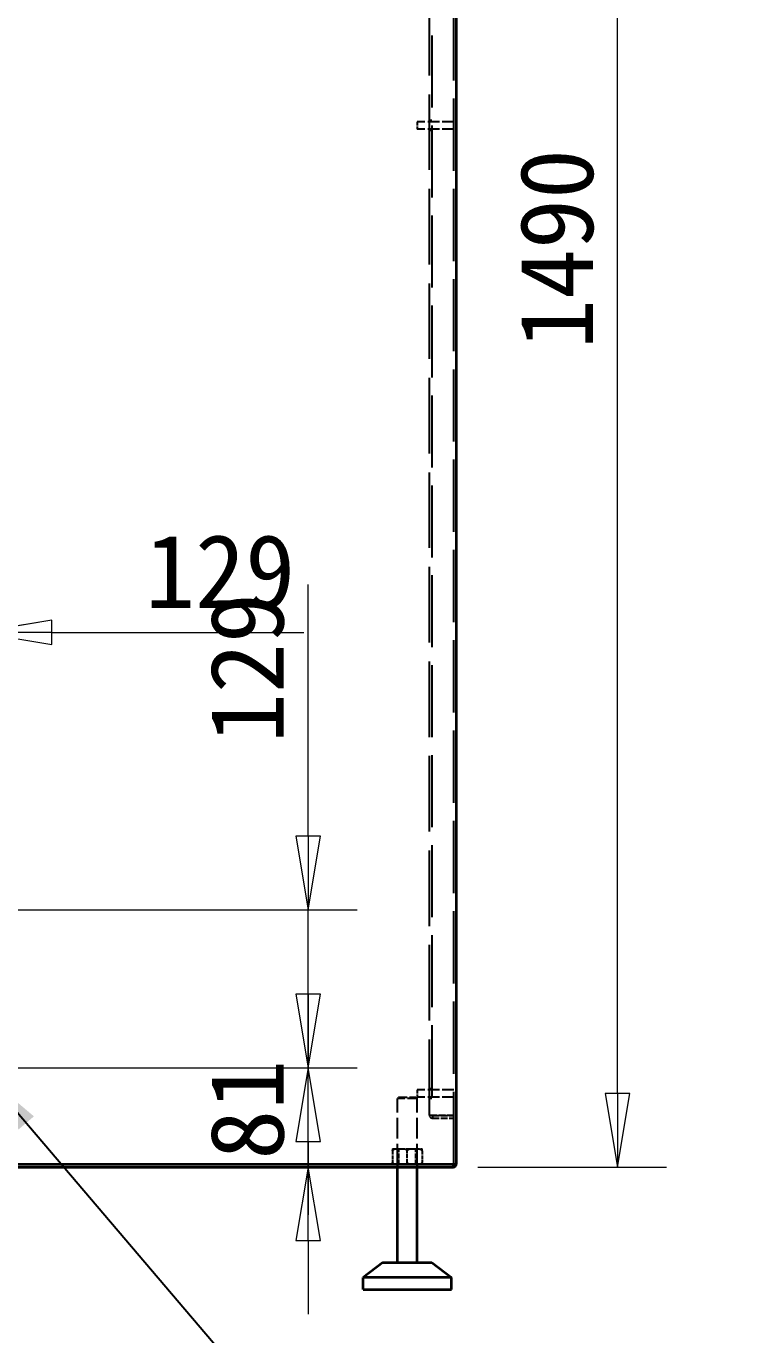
# Model space of a CAD drawing. Header units: millimetres. Extents: x 200 to 5740, y 200 to 4000.
# Drawn here: x 3994 to 4570, y 821 to 1889 of the extents above; entities that cross this region are included whole.
import ezdxf

# ---------------------------------------------------------------- set-up
doc = ezdxf.new("R2010")
doc.units = ezdxf.units.MM
doc.header["$LTSCALE"] = 20
doc.linetypes.add('DASHED', pattern=[0.2067, 0.1654, -0.0413])
for name, color, linetype, lineweight in [('可見 (ISO)', 7, 'Continuous', 35), ('標註 (ISO)', 7, 'Continuous', 18), ('符號 (ISO)', 7, 'Continuous', 25), ('隱藏 (ISO)', 7, 'DASHED', 25)]:
    doc.layers.add(name, color=color, linetype=linetype, lineweight=lineweight)
doc.styles.add('註記文字 (JIS)', font='kaiu.ttf')
doc.dimstyles.new('預設 (JIS)', dxfattribs={"dimscale": 20, "dimtxt": 3, "dimasz": 3, "dimexe": 2, "dimexo": 1, "dimgap": 0.8, "dimtad": 1, "dimrnd": 1e-08, "dimdsep": 46, "dimtxsty": '註記文字 (JIS)', "dimblk": 'Filled-1', "dimcen": 0.09, "dimdle": 10, "dimclrd": 256, "dimclre": 256, "dimclrt": 256, "dimadec": 0, "dimazin": 2, "dimtfac": 0.833333, "dimtmove": 0, "dimatfit": 3, "dimfxl": 0, "dimtolj": 1, "dimtzin": 0, "dimlwd": -1, "dimlwe": -1, "dimarcsym": 0})
doc.dimstyles.new('預設 (JIS)$7', dxfattribs={"dimscale": 20, "dimtxt": 3, "dimasz": 2.5, "dimexe": 2, "dimexo": 1, "dimgap": 0.8, "dimtad": 1, "dimrnd": 1e-08, "dimdsep": 46, "dimtxsty": '註記文字 (JIS)', "dimblk": 'Filled-1', "dimcen": 0.09, "dimdle": 10, "dimclrd": 256, "dimclre": 256, "dimclrt": 256, "dimadec": 0, "dimazin": 2, "dimtfac": 0.833333, "dimtmove": 0, "dimatfit": 3, "dimfxl": 0, "dimtolj": 1, "dimtzin": 0, "dimlwd": -1, "dimlwe": -1, "dimarcsym": 0})

# ---------------------------------------------------------------- blocks, each defined once
blk = doc.blocks.new('_DotSmall')
at = {"color": 0, "linetype": 'ByBlock', "const_width": 0.5}
blk.add_lwpolyline([(-0.0625, 0, 1), (0.0625, 0, 1)], format="xyb", close=True, dxfattribs=at)
blk = doc.blocks.new('Filled-1')
at = {"color": 0}
for p, q in [((0, 0), (-1, 0.167)), ((-1, 0.167), (-1, -0.167)), ((-1, 0), (0, 0)), ((-1, -0.167), (0, 0))]:
    blk.add_line(p, q, dxfattribs=at)
at = {"color": 0, "flags": 128}
blk.add_lwpolyline([(-1, -0.167), (0, 0)], dxfattribs=at)
at = {"color": 0}
blk.add_solid([(-1, -0.167), (0, 0), (-1, 0.167), (-1, -0.167)], dxfattribs=at)
blk = doc.blocks.new('*D29')
at = {"layer": 'Defpoints', "color": 0}
for p in [(3890.8, 1011.8), (3960.8, 1011.8), (3960.8, 709)]:
    blk.add_point(p, dxfattribs=at)
at = {"layer": '標註 (ISO)'}
for p, q in [((3890.8, 991.8), (3890.8, 669)), ((3960.8, 991.8), (3960.8, 669)), ((3890.8, 709), (3830.8, 709)), ((3890.8, 709), (3960.8, 709)), ((4020.8, 709), (4185.7, 709))]:
    blk.add_line(p, q, dxfattribs=at)
at = {"layer": '標註 (ISO)', "xscale": 60, "yscale": 60, "zscale": 60}
blk.add_blockref('_DotSmall', (3890.8, 709), dxfattribs=at)
at = {"layer": '標註 (ISO)', "xscale": 60, "yscale": 60, "zscale": 60, "rotation": 180}
blk.add_blockref('Filled-1', (3960.8, 709), dxfattribs=at)
at = {"layer": '標註 (ISO)', "insert": (4096.8, 789), "char_height": 60, "attachment_point": 1, "style": '註記文字 (JIS)'}
blk.add_mtext('\\A1;70', dxfattribs=at)
blk = doc.blocks.new('*D30')
at = {"layer": 'Defpoints', "color": 0}
for p in [(3955.3, 1039), (4224.3, 1039), (4342.8, 958)]:
    blk.add_point(p, dxfattribs=at)
at = {"layer": '標註 (ISO)'}
for p, q in [((4224.3, 1099), (4224.3, 1159)), ((3975.3, 1039), (4264.3, 1039)), ((4224.3, 958), (4224.3, 1039)), ((4224.3, 898), (4224.3, 838))]:
    blk.add_line(p, q, dxfattribs=at)
at = {"layer": '標註 (ISO)', "xscale": 60, "yscale": 60, "zscale": 60}
for p, rotation in [((4224.3, 1039), 270), ((4224.3, 958), 90)]:
    blk.add_blockref('Filled-1', p, dxfattribs=dict(at, rotation=rotation))
at = {"layer": '標註 (ISO)', "insert": (4144.3, 964), "char_height": 60, "attachment_point": 1, "rotation": 90, "style": '註記文字 (JIS)'}
blk.add_mtext('\\A1;81', dxfattribs=at)
blk = doc.blocks.new('*D31')
at = {"layer": 'Defpoints', "color": 0}
for p in [(3955.3, 1168), (3955.3, 1039), (4224.3, 1039)]:
    blk.add_point(p, dxfattribs=at)
at = {"layer": '標註 (ISO)'}
for p, q in [((4224.3, 1228), (4224.3, 1433.5)), ((3975.3, 1168), (4264.3, 1168)), ((4224.3, 1039), (4224.3, 1168)), ((3975.3, 1039), (4264.3, 1039)), ((4224.3, 979), (4224.3, 919))]:
    blk.add_line(p, q, dxfattribs=at)
at = {"layer": '標註 (ISO)', "xscale": 60, "yscale": 60, "zscale": 60}
for p, rotation in [((4224.3, 1168), 270), ((4224.3, 1039), 90)]:
    blk.add_blockref('Filled-1', p, dxfattribs=dict(at, rotation=rotation))
at = {"layer": '標註 (ISO)', "insert": (4144.3, 1304), "char_height": 60, "attachment_point": 1, "rotation": 90, "style": '註記文字 (JIS)'}
blk.add_mtext('\\A1;129', dxfattribs=at)
blk = doc.blocks.new('*D33')
at = {"layer": 'Defpoints', "color": 0}
for p in [(3955.3, 1394.4), (3826.3, 1168), (3955.3, 1168)]:
    blk.add_point(p, dxfattribs=at)
at = {"layer": '標註 (ISO)'}
for p, q in [((3826.3, 1188), (3826.3, 1434.4)), ((3955.3, 1188), (3955.3, 1434.4)), ((3766.3, 1394.4), (3706.3, 1394.4)), ((3826.3, 1394.4), (3955.3, 1394.4)), ((4015.3, 1394.4), (4220.7, 1394.4))]:
    blk.add_line(p, q, dxfattribs=at)
at = {"layer": '標註 (ISO)', "xscale": 60, "yscale": 60, "zscale": 60}
blk.add_blockref('Filled-1', (3826.3, 1394.4), dxfattribs=at)
at = {"layer": '標註 (ISO)', "xscale": 60, "yscale": 60, "zscale": 60, "rotation": 180}
blk.add_blockref('Filled-1', (3955.3, 1394.4), dxfattribs=at)
at = {"layer": '標註 (ISO)', "insert": (4091.3, 1474.3), "char_height": 60, "attachment_point": 1, "style": '註記文字 (JIS)'}
blk.add_mtext('\\A1;129', dxfattribs=at)
blk = doc.blocks.new('*D40')
at = {"layer": 'Defpoints', "color": 0}
for p in [(3955.3, 2448), (4476.9, 2448), (4342.8, 958)]:
    blk.add_point(p, dxfattribs=at)
at = {"layer": '標註 (ISO)'}
for p, q in [((3975.3, 2448), (4516.9, 2448)), ((4476.9, 1018), (4476.9, 2388)), ((4362.8, 958), (4516.9, 958))]:
    blk.add_line(p, q, dxfattribs=at)
at = {"layer": '標註 (ISO)', "xscale": 60, "yscale": 60, "zscale": 60}
for p, rotation in [((4476.9, 2448), 90), ((4476.9, 958), 270)]:
    blk.add_blockref('Filled-1', p, dxfattribs=dict(at, rotation=rotation))
at = {"layer": '標註 (ISO)', "insert": (4396.9, 1625.6), "char_height": 60, "attachment_point": 1, "rotation": 90, "style": '註記文字 (JIS)'}
blk.add_mtext('\\A1;1490', dxfattribs=at)

msp = doc.modelspace()

# ---------------------------------------------------------------- linework, layer by layer
at = {"layer": '可見 (ISO)'}
for p, q in [((4345.283, 2655.506), (4345.283, 960.506)), ((4342.783, 960.077), (3747.783, 960.077)), ((4342.783, 960.006), (3747.783, 960.006)), ((3747.783, 958.006), (4342.783, 958.006)), ((4297.283, 960.006), (4297.283, 960.077)), ((4297.283, 880.006), (4297.283, 958.006)), ((4313.283, 960.006), (4313.283, 960.077)), ((4313.283, 880.006), (4313.283, 958.006)), ((4342.783, 960.506), (4342.783, 960.077)), ((4342.783, 960.506), (4345.283, 960.506)), ((4342.783, 960.006), (4342.783, 958.006)), ((4285.283, 880.006), (4269.283, 868.006)), ((4285.283, 880.006), (4325.283, 880.006)), ((4325.283, 880.006), (4341.283, 868.006)), ((4341.283, 868.006), (4269.283, 868.006)), ((4269.283, 858.006), (4269.283, 868.006)), ((4341.283, 858.006), (4341.283, 868.006)), ((4269.283, 858.006), (4341.283, 858.006))]:
    msp.add_line(p, q, dxfattribs=at)
for radius in [2.5, 0.5]:
    msp.add_arc((4342.783, 960.506), radius, 270, 0, dxfattribs=at)
at = {"layer": '隱藏 (ISO)', "ltscale": 17.826717}
msp.add_line((4343.283, 960.506), (4343.283, 2655.506), dxfattribs=at)
at = {"layer": '隱藏 (ISO)', "ltscale": 17.757401}
msp.add_line((4325.283, 2615.506), (4325.283, 1000.506), dxfattribs=at)
at = {"layer": '隱藏 (ISO)', "ltscale": 18.656265}
msp.add_line((4323.283, 1000.506), (4323.283, 1926.006), dxfattribs=at)
at = {"layer": '隱藏 (ISO)', "ltscale": 0.897467}
for p, q in [((4313.283, 1811.006), (4313.283, 1805.006)), ((4313.283, 1021.006), (4313.283, 1015.006))]:
    msp.add_line(p, q, dxfattribs=at)
at = {"layer": '隱藏 (ISO)', "ltscale": 2.856945}
for p, q in [((4343.283, 1811.006), (4313.283, 1811.006)), ((4343.283, 1805.006), (4313.283, 1805.006)), ((4343.283, 1021.006), (4313.283, 1021.006)), ((4343.283, 1015.006), (4313.283, 1015.006))]:
    msp.add_line(p, q, dxfattribs=at)
at = {"layer": '隱藏 (ISO)', "ltscale": 0.19037}
for p, q in [((4325.283, 1812.006), (4323.283, 1812.006)), ((4325.283, 1804.006), (4323.283, 1804.006)), ((4325.283, 1022.006), (4323.283, 1022.006)), ((4325.283, 1014.006), (4323.283, 1014.006)), ((4325.783, 1000.006), (4325.783, 998.006)), ((4297.283, 960.006), (4297.283, 958.006)), ((4297.283, 958.006), (4297.283, 960.006)), ((4313.283, 960.006), (4313.283, 958.006)), ((4313.283, 958.006), (4313.283, 960.006))]:
    msp.add_line(p, q, dxfattribs=at)
at = {"layer": '隱藏 (ISO)', "ltscale": 0.134582}
for p, q in [((4298.283, 1015.006), (4297.283, 1014.006)), ((4312.283, 1015.006), (4313.283, 1014.006))]:
    msp.add_line(p, q, dxfattribs=at)
at = {"layer": '隱藏 (ISO)', "ltscale": 2.094223}
msp.add_line((4298.283, 1015.006), (4312.283, 1015.006), dxfattribs=at)
at = {"layer": '隱藏 (ISO)', "ltscale": 2.393412}
msp.add_line((4313.283, 1014.006), (4297.283, 1014.006), dxfattribs=at)
at = {"layer": '隱藏 (ISO)', "ltscale": 5.135847}
for p, q in [((4297.283, 960.077), (4297.283, 1014.006)), ((4313.283, 960.077), (4313.283, 1014.006))]:
    msp.add_line(p, q, dxfattribs=at)
at = {"layer": '隱藏 (ISO)', "ltscale": 0.373886}
msp.add_line((4323.283, 1000.506), (4325.783, 1000.506), dxfattribs=at)
at = {"layer": '隱藏 (ISO)', "ltscale": 0.040783}
msp.add_line((4325.783, 1000.077), (4325.783, 1000.506), dxfattribs=at)
at = {"layer": '隱藏 (ISO)', "ltscale": 1.66651}
for p, q in [((4343.283, 1000.077), (4325.783, 1000.077)), ((4325.783, 1000.006), (4343.283, 1000.006)), ((4325.783, 998.006), (4343.283, 998.006))]:
    msp.add_line(p, q, dxfattribs=at)
at = {"layer": '隱藏 (ISO)', "ltscale": 0.721853}
for p, q in [((4293.283, 973.006), (4293.283, 971.15)), ((4317.283, 971.15), (4317.283, 973.006)), ((4293.283, 961.862), (4293.283, 960.006)), ((4317.283, 960.006), (4317.283, 961.862))]:
    msp.add_line(p, q, dxfattribs=at)
at = {"layer": '隱藏 (ISO)', "ltscale": 1.177884}
for p, q in [((4293.283, 973.006), (4299.198, 973.006)), ((4299.369, 973.006), (4311.198, 973.006)), ((4311.369, 973.006), (4317.283, 973.006))]:
    msp.add_line(p, q, dxfattribs=at)
at = {"layer": '隱藏 (ISO)', "ltscale": 1.237953}
for p, q in [((4298.366, 960.006), (4298.366, 973.006)), ((4312.201, 960.006), (4312.201, 973.006))]:
    msp.add_line(p, q, dxfattribs=at)
at = {"layer": '隱藏 (ISO)', "ltscale": 0.018712}
for p, q in [((4299.198, 973.006), (4299.369, 973.006)), ((4311.198, 973.006), (4311.369, 973.006))]:
    msp.add_line(p, q, dxfattribs=at)
at = {"layer": '隱藏 (ISO)', "ltscale": 0.884441}
for p, q in [((4293.283, 971.15), (4293.283, 961.862)), ((4305.283, 961.862), (4305.283, 971.15)), ((4317.283, 971.15), (4317.283, 961.862))]:
    msp.add_line(p, q, dxfattribs=at)
at = {"layer": '隱藏 (ISO)', "ltscale": 0.373886}
msp.add_arc((4325.783, 1000.506), 2.5, 180, 270, dxfattribs=at)
at = {"layer": '隱藏 (ISO)', "ltscale": 0.074697}
msp.add_arc((4325.783, 1000.506), 0.5, 180, 270, dxfattribs=at)
at = {"layer": '隱藏 (ISO)', "ltscale": 0.721853}
for points, knots in [([(4293.283, 971.15), (4293.283, 971.308), (4293.327, 971.49), (4293.482, 971.82), (4293.64, 972.007), (4294.045, 972.355), (4294.395, 972.527), (4295.38, 972.873), (4296.149, 972.948), (4297.701, 973.014), (4298.485, 973.006), (4299.198, 973.006)], [0.725564805, 0.725564805, 0.725564805, 0.725564805, 0.772790459, 0.772790459, 0.838169792, 0.838169792, 0.947776057, 0.947776057, 1.194823059, 1.194823059, 1.441870062, 1.441870062, 1.441870062, 1.441870062]), ([(4299.369, 973.006), (4300.082, 973.006), (4300.865, 973.014), (4302.418, 972.948), (4303.187, 972.873), (4304.172, 972.527), (4304.521, 972.355), (4304.926, 972.007), (4305.084, 971.82), (4305.239, 971.49), (4305.283, 971.308), (4305.283, 971.15)], [1.460389158, 1.460389158, 1.460389158, 1.460389158, 1.707436161, 1.707436161, 1.954483163, 1.954483163, 2.064089428, 2.064089428, 2.129468761, 2.129468761, 2.176694415, 2.176694415, 2.176694415, 2.176694415]), ([(4305.283, 971.15), (4305.283, 971.308), (4305.327, 971.49), (4305.482, 971.82), (4305.64, 972.007), (4306.045, 972.355), (4306.395, 972.527), (4307.38, 972.873), (4308.149, 972.948), (4309.701, 973.014), (4310.485, 973.006), (4311.198, 973.006)], [0.725564805, 0.725564805, 0.725564805, 0.725564805, 0.772790459, 0.772790459, 0.838169792, 0.838169792, 0.947776057, 0.947776057, 1.194823059, 1.194823059, 1.441870062, 1.441870062, 1.441870062, 1.441870062]), ([(4311.369, 973.006), (4312.082, 973.006), (4312.865, 973.014), (4314.418, 972.948), (4315.187, 972.873), (4316.172, 972.527), (4316.521, 972.355), (4316.926, 972.007), (4317.084, 971.82), (4317.239, 971.49), (4317.283, 971.308), (4317.283, 971.15)], [1.460389158, 1.460389158, 1.460389158, 1.460389158, 1.707436161, 1.707436161, 1.954483163, 1.954483163, 2.064089428, 2.064089428, 2.129468761, 2.129468761, 2.176694415, 2.176694415, 2.176694415, 2.176694415]), ([(4299.198, 960.006), (4298.485, 960.006), (4297.701, 959.998), (4296.149, 960.064), (4295.38, 960.14), (4294.395, 960.485), (4294.045, 960.657), (4293.64, 961.006), (4293.482, 961.193), (4293.327, 961.523), (4293.283, 961.705), (4293.283, 961.862)], [1.460389158, 1.460389158, 1.460389158, 1.460389158, 1.707436161, 1.707436161, 1.954483163, 1.954483163, 2.064089428, 2.064089428, 2.129468761, 2.129468761, 2.176694415, 2.176694415, 2.176694415, 2.176694415]), ([(4305.283, 961.862), (4305.283, 961.705), (4305.239, 961.523), (4305.084, 961.193), (4304.926, 961.006), (4304.521, 960.657), (4304.172, 960.485), (4303.187, 960.14), (4302.418, 960.064), (4300.865, 959.998), (4300.082, 960.006), (4299.369, 960.006)], [0.725564805, 0.725564805, 0.725564805, 0.725564805, 0.772790459, 0.772790459, 0.838169792, 0.838169792, 0.947776057, 0.947776057, 1.194823059, 1.194823059, 1.441870062, 1.441870062, 1.441870062, 1.441870062]), ([(4311.198, 960.006), (4310.485, 960.006), (4309.701, 959.998), (4308.149, 960.064), (4307.38, 960.14), (4306.395, 960.485), (4306.045, 960.657), (4305.64, 961.006), (4305.482, 961.193), (4305.327, 961.523), (4305.283, 961.705), (4305.283, 961.862)], [1.460389158, 1.460389158, 1.460389158, 1.460389158, 1.707436161, 1.707436161, 1.954483163, 1.954483163, 2.064089428, 2.064089428, 2.129468761, 2.129468761, 2.176694415, 2.176694415, 2.176694415, 2.176694415]), ([(4317.283, 961.862), (4317.283, 961.705), (4317.239, 961.523), (4317.084, 961.193), (4316.926, 961.006), (4316.521, 960.657), (4316.172, 960.485), (4315.187, 960.14), (4314.418, 960.064), (4312.865, 959.998), (4312.082, 960.006), (4311.369, 960.006)], [0.725564805, 0.725564805, 0.725564805, 0.725564805, 0.772790459, 0.772790459, 0.838169792, 0.838169792, 0.947776057, 0.947776057, 1.194823059, 1.194823059, 1.441870062, 1.441870062, 1.441870062, 1.441870062])]:
    msp.add_open_spline(points, degree=3, knots=knots, dxfattribs=at)

# ---------------------------------------------------------------- dimensions: what is measured, and where the dimension line sits
at = {"layer": '標註 (ISO)'}
for base, p1, p2, angle, override, picture, middle in [((4476.873, 2448.006), (4342.783, 958.006), (3955.283, 2448.006), 90, {"dimgap": 0.8, "dimdec": 2, "dimtol": 0, "dimlim": 0, "dimtp": 0, "dimtm": 0, "dimtdec": 2, "dimtofl": 0, "dimatfit": 1}, '*D40', (4476.873, 1703.006)), ((3955.283, 1394.356), (3826.283, 1168.006), (3955.283, 1168.006), 180, {"dimgap": 0.8, "dimdec": 2, "dimtol": 0, "dimlim": 0, "dimtp": 0, "dimtm": 0, "dimtdec": 2, "dimtofl": 1, "dimatfit": 1}, '*D33', (4148.01, 1394.356)), ((4224.314, 1039.006), (3955.283, 1168.006), (3955.283, 1039.006), 90, {"dimgap": 0.8, "dimdec": 2, "dimtol": 0, "dimlim": 0, "dimtp": 0, "dimtm": 0, "dimtdec": 2, "dimtofl": 1, "dimatfit": 1}, '*D31', (4224.314, 1360.733)), ((4224.314, 1039.006), (4342.783, 958.006), (3955.283, 1039.006), 90, {"dimgap": 0.8, "dimdec": 2, "dimse1": 1, "dimtol": 0, "dimlim": 0, "dimtp": 0, "dimtm": 0, "dimtdec": 2, "dimtofl": 1, "dimatfit": 1}, '*D30', (4224.314, 998.506)), ((3960.783, 709.047), (3890.783, 1011.756), (3960.783, 1011.756), 180, {"dimgap": 0.8, "dimdec": 2, "dimblk1": 'DotSmall', "dimblk2": 'Filled-1', "dimsah": 1, "dimdle": 0, "dimtol": 0, "dimlim": 0, "dimtp": 0, "dimtm": 0, "dimtdec": 2, "dimtofl": 1, "dimatfit": 1}, '*D29', (4133.247, 709.047))]:
    dim = msp.add_linear_dim(base=base, p1=p1, p2=p2, angle=angle, dimstyle='預設 (JIS)', override=override, dxfattribs=at)
    dim.commit()
    dim.dimension.update_dxf_attribs({"geometry": picture, "text_midpoint": middle, "dimtype": 160})

# ---------------------------------------------------------------- leaders
at = {"layer": '符號 (ISO)', "annotation_type": 0, "has_hookline": 1, "hookline_direction": 0, "text_width": 271.7}
msp.add_leader([(3961.884, 1032.146), (4248.42, 695.554), (4298.42, 695.554)], dimstyle='預設 (JIS)$7', override={"dimgap": 0, "dimtad": 1}, dxfattribs=at)

doc.saveas('drawing.dxf')
